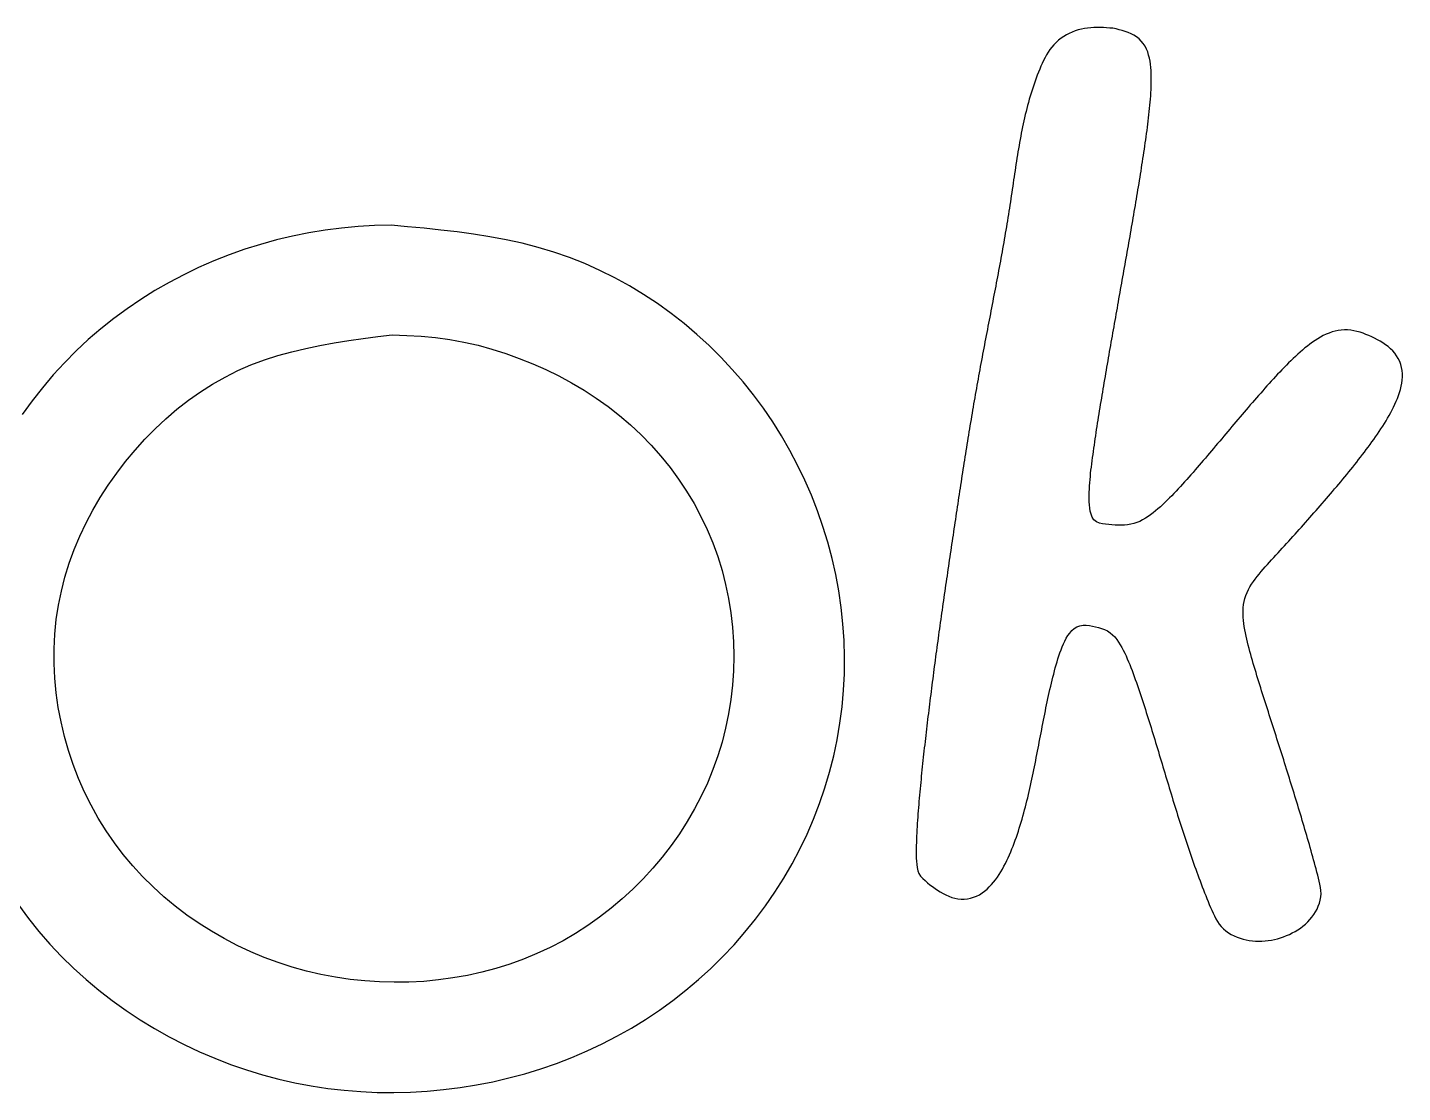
# Model space of a CAD drawing. Extents: x 77.23 to 85.79, y 216.73 to 220.17.
# Drawn here: x 81.355 to 85.789, y 216.735 to 220.17 of the extents above; entities that cross this region are included whole.
import ezdxf

# ---------------------------------------------------------------- set-up
doc = ezdxf.new("R2010")
doc.units = 0
doc.layers.add('CALQUE_1', color=7, linetype='CONTINUOUS')

msp = doc.modelspace()

# ---------------------------------------------------------------- linework, layer by layer
at = {"layer": 'CALQUE_1', "color": 7}
for points in [[(84.8554, 220.1678), (84.8451, 220.1686), (84.8348, 220.1693), (84.8245, 220.1698), (84.8143, 220.1702), (84.8041, 220.1704), (84.7939, 220.1702), (84.7837, 220.1697), (84.7736, 220.1687), (84.7635, 220.1673), (84.7535, 220.1653), (84.7436, 220.1628), (84.7338, 220.1596), (84.7241, 220.1558), (84.7147, 220.1515), (84.7055, 220.1467), (84.6966, 220.1413), (84.6881, 220.1354), (84.68, 220.1291), (84.6723, 220.1222), (84.6651, 220.1149), (84.6585, 220.1072), (84.6523, 220.0992), (84.6466, 220.0907), (84.6413, 220.082), (84.6363, 220.0731), (84.6316, 220.0639), (84.6272, 220.0545), (84.6231, 220.0451), (84.6191, 220.0356), (84.6152, 220.026), (84.6115, 220.0164), (84.6078, 220.0067), (84.6043, 219.9971), (84.601, 219.9874), (84.5977, 219.9777), (84.5945, 219.9679), (84.5915, 219.9582), (84.5885, 219.9484), (84.5857, 219.9386), (84.5829, 219.9288), (84.5803, 219.9189), (84.5777, 219.9091), (84.5752, 219.8992), (84.5728, 219.8893), (84.5705, 219.8793), (84.5682, 219.8694), (84.5661, 219.8594), (84.5639, 219.8495), (84.5619, 219.8395), (84.5599, 219.8295), (84.558, 219.8195), (84.5561, 219.8094), (84.5543, 219.7994), (84.5525, 219.7894), (84.5508, 219.7793), (84.5491, 219.7692), (84.5474, 219.7592), (84.5458, 219.7491), (84.5442, 219.739), (84.5426, 219.7289), (84.5411, 219.7188), (84.5396, 219.7087), (84.5381, 219.6986), (84.5366, 219.6885), (84.5351, 219.6784), (84.5336, 219.6683), (84.5321, 219.6582), (84.5306, 219.6481), (84.5291, 219.6379), (84.5277, 219.6278), (84.5261, 219.6177), (84.5246, 219.6076), (84.5231, 219.5975), (84.5215, 219.5874), (84.5199, 219.5774), (84.5183, 219.5673), (84.5167, 219.5572), (84.5151, 219.5471), (84.5134, 219.537), (84.5118, 219.527), (84.5101, 219.5169), (84.5083, 219.5069), (84.5066, 219.4968), (84.5049, 219.4868), (84.5031, 219.4767), (84.5014, 219.4667), (84.4996, 219.4566), (84.4978, 219.4466), (84.496, 219.4366), (84.4941, 219.4265), (84.4923, 219.4165), (84.4905, 219.4065), (84.4886, 219.3965), (84.4867, 219.3864), (84.4849, 219.3764), (84.483, 219.3664), (84.4811, 219.3564), (84.4792, 219.3464), (84.4773, 219.3364), (84.4754, 219.3264), (84.4735, 219.3164), (84.4716, 219.3064), (84.4696, 219.2964), (84.4677, 219.2864), (84.4658, 219.2763), (84.4639, 219.2663), (84.4619, 219.2563), (84.46, 219.2463), (84.4581, 219.2363), (84.4561, 219.2263), (84.4542, 219.2163), (84.4523, 219.2063), (84.4504, 219.1963), (84.4484, 219.1863), (84.4465, 219.1763), (84.4446, 219.1663), (84.4427, 219.1563), (84.4408, 219.1463), (84.4389, 219.1363), (84.437, 219.1263), (84.4351, 219.1163), (84.4332, 219.1063), (84.4313, 219.0963), (84.4295, 219.0863), (84.4276, 219.0763), (84.4258, 219.0662), (84.4239, 219.0562), (84.4221, 219.0462), (84.4203, 219.0362), (84.4185, 219.0261), (84.4167, 219.0161), (84.4149, 219.0061), (84.4132, 218.996), (84.4114, 218.986), (84.4096, 218.976), (84.4079, 218.9659), (84.4062, 218.9559), (84.4045, 218.9459), (84.4027, 218.9358), (84.401, 218.9258), (84.3993, 218.9157), (84.3977, 218.9057), (84.396, 218.8956), (84.3943, 218.8856), (84.3926, 218.8755), (84.391, 218.8655), (84.3893, 218.8554), (84.3877, 218.8453), (84.3861, 218.8353), (84.3844, 218.8252), (84.3828, 218.8152), (84.3812, 218.8051), (84.3796, 218.795), (84.378, 218.785), (84.3764, 218.7749), (84.3748, 218.7648), (84.3732, 218.7548), (84.3717, 218.7447), (84.3701, 218.7346), (84.3685, 218.7245), (84.367, 218.7145), (84.3654, 218.7044), (84.3639, 218.6943), (84.3623, 218.6842), (84.3608, 218.6742), (84.3592, 218.6641), (84.3577, 218.654), (84.3562, 218.6439), (84.3547, 218.6338), (84.3531, 218.6238), (84.3516, 218.6137), (84.3501, 218.6036), (84.3486, 218.5935), (84.3471, 218.5834), (84.3456, 218.5734), (84.3441, 218.5633), (84.3426, 218.5532), (84.3411, 218.5431), (84.3396, 218.533), (84.3381, 218.5229), (84.3366, 218.5129), (84.3351, 218.5028), (84.3336, 218.4927), (84.3321, 218.4826), (84.3306, 218.4725), (84.3291, 218.4624), (84.3276, 218.4524), (84.3262, 218.4423), (84.3247, 218.4322), (84.3232, 218.4221), (84.3217, 218.412), (84.3203, 218.4019), (84.3188, 218.3919), (84.3173, 218.3818), (84.3158, 218.3717), (84.3144, 218.3616), (84.3129, 218.3515), (84.3115, 218.3414), (84.31, 218.3313), (84.3086, 218.3213), (84.3071, 218.3112), (84.3057, 218.3011), (84.3042, 218.291), (84.3028, 218.2809), (84.3014, 218.2708), (84.3, 218.2607), (84.2986, 218.2506), (84.2971, 218.2405), (84.2957, 218.2304), (84.2943, 218.2204), (84.2929, 218.2103), (84.2916, 218.2002), (84.2902, 218.1901), (84.2888, 218.18), (84.2874, 218.1699), (84.2861, 218.1598), (84.2847, 218.1497), (84.2833, 218.1396), (84.282, 218.1295), (84.2807, 218.1194), (84.2793, 218.1093), (84.278, 218.0992), (84.2767, 218.089), (84.2754, 218.0789), (84.274, 218.0688), (84.2727, 218.0587), (84.2714, 218.0486), (84.2701, 218.0385), (84.2689, 218.0284), (84.2676, 218.0183), (84.2663, 218.0082), (84.2651, 217.9981), (84.2638, 217.9879), (84.2625, 217.9778), (84.2613, 217.9677), (84.2601, 217.9576), (84.2588, 217.9475), (84.2576, 217.9374), (84.2564, 217.9272), (84.2552, 217.9171), (84.254, 217.907), (84.2528, 217.8969), (84.2516, 217.8868), (84.2505, 217.8766), (84.2493, 217.8665), (84.2482, 217.8564), (84.2471, 217.8463), (84.2459, 217.8361), (84.2448, 217.826), (84.2437, 217.8159), (84.2426, 217.8057), (84.2416, 217.7956), (84.2405, 217.7855), (84.2395, 217.7753), (84.2384, 217.7652), (84.2374, 217.755), (84.2364, 217.7449), (84.2354, 217.7348), (84.2344, 217.7246), (84.2335, 217.7145), (84.2325, 217.7043), (84.2316, 217.6942), (84.2307, 217.684), (84.2299, 217.6739), (84.229, 217.6637), (84.2282, 217.6535), (84.2274, 217.6434), (84.2266, 217.6332), (84.2259, 217.6231), (84.2252, 217.6129), (84.2245, 217.6027), (84.2239, 217.5925), (84.2233, 217.5824), (84.2228, 217.5722), (84.2223, 217.562), (84.2219, 217.5518), (84.2216, 217.5416), (84.2213, 217.5315), (84.2211, 217.5213), (84.221, 217.5111), (84.2211, 217.5009), (84.2213, 217.4907), (84.2217, 217.4805), (84.2225, 217.4704), (84.2237, 217.4602), (84.2257, 217.4502), (84.229, 217.4406), (84.2351, 217.4325), (84.2422, 217.4251), (84.2496, 217.4181), (84.2573, 217.4114), (84.2652, 217.4049), (84.2733, 217.3987), (84.2816, 217.3927), (84.29, 217.3869), (84.2986, 217.3815), (84.3074, 217.3764), (84.3165, 217.3718), (84.3259, 217.3677), (84.3355, 217.3642), (84.3454, 217.3615), (84.3555, 217.3596), (84.3657, 217.3586), (84.3759, 217.3586), (84.3861, 217.3595), (84.3961, 217.3614), (84.406, 217.3644), (84.4154, 217.3682), (84.4246, 217.3728), (84.4333, 217.3782), (84.4415, 217.3843), (84.4493, 217.3908), (84.4567, 217.3979), (84.4638, 217.4053), (84.4704, 217.4131), (84.4767, 217.4211), (84.4827, 217.4293), (84.4884, 217.4378), (84.4938, 217.4465), (84.499, 217.4553), (84.5039, 217.4643), (84.5086, 217.4734), (84.5131, 217.4827), (84.5174, 217.492), (84.5216, 217.5014), (84.5256, 217.5108), (84.5295, 217.5203), (84.5333, 217.5298), (84.5369, 217.5393), (84.5405, 217.5489), (84.5439, 217.5585), (84.5472, 217.5681), (84.5504, 217.5778), (84.5535, 217.5875), (84.5565, 217.5972), (84.5595, 217.607), (84.5623, 217.6168), (84.5651, 217.6265), (84.5678, 217.6364), (84.5705, 217.6462), (84.573, 217.656), (84.5756, 217.6659), (84.578, 217.6758), (84.5805, 217.6857), (84.5828, 217.6956), (84.5851, 217.7055), (84.5874, 217.7155), (84.5897, 217.7254), (84.5918, 217.7354), (84.594, 217.7453), (84.5961, 217.7553), (84.5982, 217.7653), (84.6003, 217.7753), (84.6023, 217.7853), (84.6043, 217.7953), (84.6063, 217.8053), (84.6083, 217.8153), (84.6102, 217.8253), (84.6122, 217.8353), (84.6141, 217.8453), (84.616, 217.8553), (84.618, 217.8653), (84.6199, 217.8753), (84.6218, 217.8854), (84.6237, 217.8954), (84.6256, 217.9054), (84.6276, 217.9154), (84.6295, 217.9254), (84.6314, 217.9354), (84.6334, 217.9454), (84.6354, 217.9554), (84.6374, 217.9654), (84.6394, 217.9754), (84.6415, 217.9853), (84.6436, 217.9953), (84.6457, 218.0053), (84.6479, 218.0152), (84.65, 218.0252), (84.6523, 218.0351), (84.6546, 218.045), (84.6569, 218.0549), (84.6593, 218.0648), (84.6618, 218.0747), (84.6643, 218.0846), (84.6669, 218.0945), (84.6696, 218.1043), (84.6723, 218.1142), (84.6752, 218.124), (84.6781, 218.1338), (84.6812, 218.1435), (84.6845, 218.1532), (84.688, 218.1628), (84.6918, 218.1722), (84.6958, 218.1816), (84.7002, 218.1908), (84.705, 218.1998), (84.7103, 218.2085), (84.7162, 218.2168), (84.7229, 218.2245), (84.7306, 218.2312), (84.7394, 218.2365), (84.7489, 218.24), (84.759, 218.2417), (84.7692, 218.2419), (84.7794, 218.2411), (84.7894, 218.2394), (84.7994, 218.2373), (84.8093, 218.2347), (84.819, 218.2317), (84.8285, 218.2281), (84.8377, 218.2235), (84.8462, 218.2179), (84.8541, 218.2114), (84.8612, 218.2041), (84.8676, 218.1962), (84.8735, 218.1879), (84.879, 218.1793), (84.884, 218.1704), (84.8888, 218.1614), (84.8933, 218.1523), (84.8976, 218.143), (84.9018, 218.1337), (84.9058, 218.1243), (84.9097, 218.1149), (84.9134, 218.1054), (84.9171, 218.0959), (84.9206, 218.0864), (84.9241, 218.0768), (84.9275, 218.0672), (84.9309, 218.0575), (84.9342, 218.0479), (84.9375, 218.0383), (84.9408, 218.0286), (84.9441, 218.0189), (84.9473, 218.0093), (84.9505, 217.9996), (84.9536, 217.9899), (84.9567, 217.9802), (84.9599, 217.9705), (84.963, 217.9608), (84.966, 217.9511), (84.9691, 217.9414), (84.9721, 217.9316), (84.9752, 217.9219), (84.9782, 217.9122), (84.9812, 217.9024), (84.9842, 217.8927), (84.9871, 217.8829), (84.9901, 217.8732), (84.9931, 217.8635), (84.996, 217.8537), (84.999, 217.8439), (85.0019, 217.8342), (85.0049, 217.8244), (85.0078, 217.8147), (85.0108, 217.8049), (85.0137, 217.7952), (85.0166, 217.7854), (85.0196, 217.7756), (85.0225, 217.7659), (85.0254, 217.7561), (85.0284, 217.7463), (85.0313, 217.7366), (85.0342, 217.7268), (85.0372, 217.7171), (85.0401, 217.7073), (85.0431, 217.6976), (85.0461, 217.6878), (85.049, 217.6781), (85.052, 217.6683), (85.055, 217.6586), (85.0581, 217.6489), (85.0611, 217.6391), (85.0641, 217.6294), (85.0672, 217.6197), (85.0703, 217.61), (85.0734, 217.6003), (85.0765, 217.5906), (85.0797, 217.5809), (85.0828, 217.5712), (85.086, 217.5615), (85.0892, 217.5518), (85.0924, 217.5422), (85.0957, 217.5325), (85.0989, 217.5228), (85.1022, 217.5132), (85.1055, 217.5035), (85.1088, 217.4939), (85.1122, 217.4843), (85.1156, 217.4747), (85.1189, 217.4651), (85.1224, 217.4555), (85.1258, 217.4459), (85.1293, 217.4363), (85.1328, 217.4267), (85.1363, 217.4172), (85.1399, 217.4076), (85.1435, 217.3981), (85.1472, 217.3886), (85.1508, 217.3791), (85.1546, 217.3696), (85.1584, 217.3601), (85.1622, 217.3507), (85.1662, 217.3413), (85.1702, 217.3319), (85.1743, 217.3226), (85.1784, 217.3133), (85.1827, 217.304), (85.1872, 217.2949), (85.1922, 217.286), (85.198, 217.2776), (85.2045, 217.2697), (85.2117, 217.2625), (85.2195, 217.2559), (85.2279, 217.2499), (85.2367, 217.2445), (85.246, 217.2398), (85.2555, 217.2356), (85.2652, 217.2321), (85.275, 217.2291), (85.285, 217.2268), (85.2951, 217.2249), (85.3052, 217.2236), (85.3154, 217.2229), (85.3256, 217.2226), (85.3358, 217.2228), (85.346, 217.2235), (85.3562, 217.2247), (85.3663, 217.2262), (85.3763, 217.2283), (85.3863, 217.2307), (85.3961, 217.2336), (85.4058, 217.2369), (85.4154, 217.2406), (85.4247, 217.2447), (85.4339, 217.2492), (85.4429, 217.2541), (85.4516, 217.2594), (85.4601, 217.2651), (85.4683, 217.2713), (85.4761, 217.2779), (85.4836, 217.2849), (85.4907, 217.2923), (85.4972, 217.3002), (85.5033, 217.3085), (85.5088, 217.3172), (85.5136, 217.3264), (85.5178, 217.3359), (85.5212, 217.3456), (85.5239, 217.3556), (85.5256, 217.3658), (85.5265, 217.376), (85.5263, 217.3862), (85.5248, 217.3962), (85.5228, 217.4062), (85.5205, 217.4162), (85.5182, 217.4261), (85.5157, 217.436), (85.5132, 217.4458), (85.5106, 217.4557), (85.5079, 217.4655), (85.5053, 217.4754), (85.5026, 217.4852), (85.4999, 217.495), (85.4971, 217.5048), (85.4943, 217.5147), (85.4916, 217.5245), (85.4888, 217.5343), (85.486, 217.5441), (85.4831, 217.5538), (85.4803, 217.5636), (85.4774, 217.5734), (85.4746, 217.5832), (85.4717, 217.593), (85.4688, 217.6027), (85.4659, 217.6125), (85.463, 217.6223), (85.4601, 217.632), (85.4571, 217.6418), (85.4542, 217.6516), (85.4513, 217.6613), (85.4483, 217.6711), (85.4453, 217.6808), (85.4424, 217.6906), (85.4394, 217.7003), (85.4364, 217.7101), (85.4334, 217.7198), (85.4304, 217.7295), (85.4274, 217.7393), (85.4244, 217.749), (85.4213, 217.7587), (85.4183, 217.7685), (85.4153, 217.7782), (85.4122, 217.7879), (85.4092, 217.7976), (85.4061, 217.8074), (85.403, 217.8171), (85.4, 217.8268), (85.3969, 217.8365), (85.3938, 217.8462), (85.3907, 217.8559), (85.3876, 217.8657), (85.3845, 217.8754), (85.3814, 217.8851), (85.3783, 217.8948), (85.3752, 217.9045), (85.3721, 217.9142), (85.369, 217.9239), (85.3659, 217.9336), (85.3628, 217.9434), (85.3597, 217.9531), (85.3566, 217.9628), (85.3535, 217.9725), (85.3504, 217.9822), (85.3473, 217.9919), (85.3442, 218.0016), (85.3411, 218.0113), (85.3381, 218.021), (85.335, 218.0308), (85.332, 218.0405), (85.3289, 218.0502), (85.3259, 218.0599), (85.3229, 218.0696), (85.3199, 218.0793), (85.3169, 218.0891), (85.3139, 218.0988), (85.311, 218.1086), (85.3081, 218.1183), (85.3053, 218.1281), (85.3025, 218.1379), (85.2998, 218.1477), (85.2971, 218.1575), (85.2945, 218.1674), (85.292, 218.1773), (85.2895, 218.1872), (85.2871, 218.1972), (85.2849, 218.2072), (85.2827, 218.2172), (85.2807, 218.2273), (85.2789, 218.2374), (85.2774, 218.2475), (85.2762, 218.2577), (85.2754, 218.2678), (85.275, 218.278), (85.275, 218.2882), (85.2756, 218.2984), (85.2767, 218.3085), (85.2784, 218.3186), (85.2808, 218.3285), (85.284, 218.3382), (85.2878, 218.3477), (85.2923, 218.3569), (85.2972, 218.3658), (85.3026, 218.3744), (85.3083, 218.3829), (85.3143, 218.3911), (85.3205, 218.3992), (85.3269, 218.4072), (85.3334, 218.415), (85.34, 218.4228), (85.3467, 218.4304), (85.3535, 218.4381), (85.3603, 218.4456), (85.3672, 218.4532), (85.374, 218.4607), (85.3809, 218.4682), (85.3878, 218.4758), (85.3947, 218.4833), (85.4016, 218.4908), (85.4084, 218.4983), (85.4153, 218.5058), (85.4222, 218.5134), (85.429, 218.5209), (85.4359, 218.5285), (85.4427, 218.536), (85.4495, 218.5436), (85.4564, 218.5512), (85.4632, 218.5587), (85.47, 218.5663), (85.4768, 218.5739), (85.4835, 218.5816), (85.4903, 218.5892), (85.4971, 218.5968), (85.5038, 218.6045), (85.5105, 218.6121), (85.5172, 218.6198), (85.5239, 218.6275), (85.5306, 218.6352), (85.5373, 218.6429), (85.544, 218.6506), (85.5506, 218.6583), (85.5572, 218.6661), (85.5638, 218.6738), (85.5704, 218.6816), (85.577, 218.6894), (85.5835, 218.6972), (85.5901, 218.705), (85.5966, 218.7128), (85.6031, 218.7207), (85.6095, 218.7285), (85.616, 218.7364), (85.6224, 218.7444), (85.6288, 218.7523), (85.6351, 218.7603), (85.6415, 218.7682), (85.6478, 218.7763), (85.654, 218.7843), (85.6602, 218.7924), (85.6664, 218.8005), (85.6725, 218.8087), (85.6786, 218.8168), (85.6846, 218.8251), (85.6906, 218.8333), (85.6966, 218.8416), (85.7024, 218.85), (85.7083, 218.8584), (85.714, 218.8668), (85.7197, 218.8753), (85.7253, 218.8839), (85.7308, 218.8925), (85.7361, 218.9012), (85.7413, 218.91), (85.7464, 218.9189), (85.7513, 218.9278), (85.7561, 218.9368), (85.7606, 218.9459), (85.765, 218.9552), (85.7691, 218.9645), (85.773, 218.9739), (85.7766, 218.9835), (85.7799, 218.9931), (85.7828, 219.0029), (85.7853, 219.0128), (85.7872, 219.0228), (85.7886, 219.033), (85.7892, 219.0432), (85.7892, 219.0534), (85.7883, 219.0636), (85.7865, 219.0737), (85.7839, 219.0836), (85.7803, 219.0931), (85.7758, 219.1023), (85.7704, 219.111), (85.7643, 219.1193), (85.7576, 219.1269), (85.7503, 219.1341), (85.7425, 219.1408), (85.7344, 219.1469), (85.726, 219.1527), (85.7173, 219.1581), (85.7084, 219.1631), (85.6994, 219.1678), (85.6902, 219.1723), (85.6809, 219.1765), (85.6715, 219.1804), (85.662, 219.184), (85.6523, 219.1873), (85.6425, 219.19), (85.6325, 219.1922), (85.6225, 219.1938), (85.6123, 219.1947), (85.6021, 219.1949), (85.5919, 219.1943), (85.5818, 219.193), (85.5718, 219.1909), (85.562, 219.1881), (85.5523, 219.1847), (85.5429, 219.1808), (85.5337, 219.1763), (85.5248, 219.1715), (85.516, 219.1663), (85.5074, 219.1607), (85.499, 219.155), (85.4908, 219.149), (85.4827, 219.1428), (85.4747, 219.1364), (85.4669, 219.1298), (85.4592, 219.1231), (85.4516, 219.1163), (85.4441, 219.1093), (85.4367, 219.1023), (85.4294, 219.0952), (85.4221, 219.0881), (85.4149, 219.0808), (85.4077, 219.0736), (85.4006, 219.0663), (85.3936, 219.0589), (85.3866, 219.0515), (85.3796, 219.0441), (85.3727, 219.0366), (85.3658, 219.0291), (85.359, 219.0215), (85.3522, 219.0139), (85.3454, 219.0063), (85.3386, 218.9987), (85.3319, 218.9911), (85.3251, 218.9834), (85.3184, 218.9758), (85.3117, 218.9681), (85.3051, 218.9604), (85.2984, 218.9526), (85.2918, 218.9449), (85.2851, 218.9372), (85.2785, 218.9294), (85.2719, 218.9217), (85.2653, 218.9139), (85.2587, 218.9061), (85.2522, 218.8983), (85.2456, 218.8905), (85.239, 218.8827), (85.2324, 218.8749), (85.2259, 218.8671), (85.2193, 218.8594), (85.2128, 218.8516), (85.2062, 218.8438), (85.1996, 218.836), (85.1931, 218.8282), (85.1865, 218.8204), (85.1799, 218.8126), (85.1733, 218.8048), (85.1667, 218.7971), (85.1601, 218.7893), (85.1535, 218.7815), (85.1469, 218.7738), (85.1402, 218.7661), (85.1336, 218.7583), (85.1269, 218.7506), (85.1202, 218.7429), (85.1136, 218.7352), (85.1068, 218.7276), (85.1001, 218.7199), (85.0933, 218.7123), (85.0865, 218.7047), (85.0797, 218.6972), (85.0728, 218.6896), (85.0659, 218.6821), (85.0589, 218.6747), (85.0519, 218.6673), (85.0448, 218.66), (85.0377, 218.6527), (85.0305, 218.6455), (85.0232, 218.6384), (85.0158, 218.6313), (85.0084, 218.6244), (85.0007, 218.6177), (84.9929, 218.6111), (84.985, 218.6046), (84.9768, 218.5984), (84.9685, 218.5924), (84.9599, 218.5869), (84.9511, 218.5817), (84.942, 218.5772), (84.9326, 218.5733), (84.9228, 218.5701), (84.9129, 218.5676), (84.9028, 218.5659), (84.8926, 218.5648), (84.8824, 218.5643), (84.8722, 218.5643), (84.8621, 218.5648), (84.8519, 218.5656), (84.8417, 218.5666), (84.8316, 218.5678), (84.8215, 218.5693), (84.8116, 218.5717), (84.8022, 218.5758), (84.7942, 218.5822), (84.7885, 218.5906), (84.7848, 218.6002), (84.7823, 218.6101), (84.7806, 218.6202), (84.7796, 218.6303), (84.7791, 218.6405), (84.7788, 218.6507), (84.7789, 218.6609), (84.7791, 218.6711), (84.7795, 218.6812), (84.7801, 218.6914), (84.7808, 218.7016), (84.7816, 218.7118), (84.7825, 218.7219), (84.7835, 218.7321), (84.7846, 218.7422), (84.7858, 218.7523), (84.787, 218.7624), (84.7883, 218.7726), (84.7897, 218.7827), (84.7911, 218.7928), (84.7925, 218.8029), (84.7939, 218.813), (84.7954, 218.8231), (84.7969, 218.8332), (84.7983, 218.8432), (84.7999, 218.8533), (84.8014, 218.8634), (84.8029, 218.8735), (84.8045, 218.8835), (84.806, 218.8936), (84.8076, 218.9037), (84.8092, 218.9137), (84.8108, 218.9238), (84.8125, 218.9339), (84.8141, 218.9439), (84.8157, 218.954), (84.8174, 218.964), (84.8191, 218.9741), (84.8207, 218.9841), (84.8224, 218.9942), (84.8241, 219.0042), (84.8258, 219.0143), (84.8275, 219.0243), (84.8292, 219.0344), (84.8309, 219.0444), (84.8326, 219.0545), (84.8343, 219.0645), (84.8361, 219.0745), (84.8378, 219.0846), (84.8395, 219.0946), (84.8413, 219.1047), (84.843, 219.1147), (84.8448, 219.1248), (84.8465, 219.1348), (84.8483, 219.1448), (84.85, 219.1549), (84.8518, 219.1649), (84.8536, 219.1749), (84.8553, 219.185), (84.8571, 219.195), (84.8589, 219.2051), (84.8607, 219.2151), (84.8624, 219.2251), (84.8642, 219.2352), (84.866, 219.2452), (84.8678, 219.2552), (84.8696, 219.2653), (84.8714, 219.2753), (84.8731, 219.2853), (84.8749, 219.2954), (84.8767, 219.3054), (84.8785, 219.3154), (84.8803, 219.3255), (84.8821, 219.3355), (84.8839, 219.3455), (84.8856, 219.3556), (84.8874, 219.3656), (84.8892, 219.3757), (84.891, 219.3857), (84.8928, 219.3957), (84.8946, 219.4058), (84.8963, 219.4158), (84.8981, 219.4258), (84.8999, 219.4359), (84.9017, 219.4459), (84.9034, 219.4559), (84.9052, 219.466), (84.9069, 219.476), (84.9087, 219.4861), (84.9105, 219.4961), (84.9122, 219.5061), (84.9139, 219.5162), (84.9157, 219.5262), (84.9174, 219.5363), (84.9192, 219.5463), (84.9209, 219.5564), (84.9226, 219.5664), (84.9243, 219.5764), (84.926, 219.5865), (84.9277, 219.5965), (84.9294, 219.6066), (84.9311, 219.6166), (84.9328, 219.6267), (84.9345, 219.6367), (84.9361, 219.6468), (84.9378, 219.6568), (84.9395, 219.6669), (84.9411, 219.6769), (84.9427, 219.687), (84.9444, 219.697), (84.946, 219.7071), (84.9476, 219.7172), (84.9491, 219.7272), (84.9507, 219.7373), (84.9522, 219.7474), (84.9538, 219.7574), (84.9553, 219.7675), (84.9568, 219.7776), (84.9582, 219.7877), (84.9597, 219.7978), (84.9611, 219.8079), (84.9625, 219.818), (84.9639, 219.8281), (84.9653, 219.8382), (84.9666, 219.8483), (84.9679, 219.8584), (84.9692, 219.8685), (84.9704, 219.8787), (84.9716, 219.8888), (84.9727, 219.899), (84.9738, 219.9091), (84.9748, 219.9193), (84.9758, 219.9294), (84.9766, 219.9396), (84.9773, 219.9498), (84.978, 219.9599), (84.9785, 219.9701), (84.9788, 219.9803), (84.9791, 219.9905), (84.9792, 220.0007), (84.9791, 220.0109), (84.9788, 220.0211), (84.9783, 220.0313), (84.9776, 220.0414), (84.9765, 220.0516), (84.975, 220.0617), (84.9731, 220.0717), (84.9706, 220.0816), (84.9675, 220.0913), (84.9636, 220.1008), (84.9589, 220.1099), (84.9534, 220.1185), (84.9469, 220.1264), (84.9396, 220.1336), (84.9316, 220.1399), (84.923, 220.1454), (84.9139, 220.1501), (84.9045, 220.1541), (84.8949, 220.1576), (84.8851, 220.1605), (84.8753, 220.1631), (84.8654, 220.1655), (84.8554, 220.1678)], [(81.3257, 217.3396), (81.3578, 217.296), (81.3917, 217.2538), (81.4273, 217.213), (81.4645, 217.1736), (81.5034, 217.1357), (81.5436, 217.0993), (81.5853, 217.0645), (81.6283, 217.0312), (81.6725, 216.9995), (81.7179, 216.9695), (81.7643, 216.9411), (81.8118, 216.9144), (81.8601, 216.8895), (81.9093, 216.8663), (81.9592, 216.8449), (82.0098, 216.8254), (82.061, 216.8077), (82.1127, 216.7919), (82.1648, 216.778), (82.2173, 216.7661), (82.27, 216.7561), (82.323, 216.748), (82.3762, 216.7419), (82.4296, 216.7376), (82.483, 216.7351), (82.5365, 216.7346), (82.59, 216.7358), (82.6434, 216.7389), (82.6966, 216.7438), (82.7497, 216.7506), (82.8026, 216.7591), (82.8551, 216.7693), (82.9073, 216.7814), (82.959, 216.7953), (83.0102, 216.8109), (83.0608, 216.8283), (83.1108, 216.8475), (83.16, 216.8685), (83.2084, 216.8913), (83.2559, 216.9158), (83.3025, 216.9422), (83.348, 216.9702), (83.3925, 217), (83.4359, 217.0314), (83.478, 217.0644), (83.5189, 217.0989), (83.5585, 217.135), (83.5967, 217.1725), (83.6334, 217.2114), (83.6687, 217.2518), (83.7024, 217.2934), (83.7345, 217.3363), (83.7649, 217.3804), (83.7936, 217.4256), (83.8205, 217.4719), (83.8456, 217.5192), (83.8688, 217.5675), (83.8901, 217.6166), (83.9094, 217.6665), (83.9266, 217.7171), (83.9418, 217.7685), (83.9549, 217.8204), (83.9659, 217.8728), (83.9749, 217.9256), (83.9817, 217.9787), (83.9865, 218.0321), (83.9892, 218.0856), (83.9898, 218.1392), (83.9883, 218.1928), (83.9847, 218.2463), (83.979, 218.2996), (83.9712, 218.3526), (83.9615, 218.4054), (83.9497, 218.4577), (83.9359, 218.5095), (83.9203, 218.5608), (83.9027, 218.6114), (83.8832, 218.6614), (83.8618, 218.7105), (83.8386, 218.7588), (83.8137, 218.8062), (83.7869, 218.8525), (83.7584, 218.8979), (83.7283, 218.9421), (83.6964, 218.9851), (83.663, 219.0268), (83.6279, 219.0673), (83.5913, 219.1064), (83.5532, 219.1441), (83.5137, 219.1803), (83.4726, 219.215), (83.4303, 219.2481), (83.3866, 219.2795), (83.3417, 219.3091), (83.2958, 219.3369), (83.2488, 219.3627), (83.2008, 219.3867), (83.152, 219.4085), (83.1025, 219.4282), (83.0523, 219.4458), (83.0014, 219.461), (82.9501, 219.4742), (82.8982, 219.4856), (82.846, 219.4953), (82.7934, 219.5036), (82.7405, 219.5107), (82.6874, 219.517), (82.6341, 219.5225), (82.5806, 219.5275), (82.5271, 219.5324)], [(82.5271, 219.5324), (82.4739, 219.5311), (82.4208, 219.5279), (82.3678, 219.523), (82.3149, 219.5162), (82.2622, 219.5076), (82.2099, 219.4972), (82.158, 219.4849), (82.1065, 219.4707), (82.0556, 219.4548), (82.0052, 219.437), (81.9556, 219.4174), (81.9067, 219.396), (81.8587, 219.3729), (81.8115, 219.348), (81.7653, 219.3214), (81.7201, 219.2932), (81.676, 219.2632), (81.6331, 219.2316), (81.5913, 219.1984), (81.5509, 219.1635), (81.5117, 219.1271), (81.474, 219.089), (81.4377, 219.0493), (81.4028, 219.0082), (81.3695, 218.9656), (81.3378, 218.9218)], [(82.5312, 219.1793), (82.5777, 219.177), (82.6242, 219.1741), (82.6705, 219.17), (82.7165, 219.1639), (82.7623, 219.1555), (82.8077, 219.145), (82.8526, 219.1327), (82.897, 219.1186), (82.9408, 219.103), (82.9841, 219.0857), (83.0266, 219.0668), (83.0684, 219.0463), (83.1095, 219.024), (83.1497, 219), (83.1889, 218.9744), (83.227, 218.9472), (83.2639, 218.9184), (83.2995, 218.888), (83.3337, 218.8561), (83.3664, 218.8226), (83.3975, 218.7877), (83.4269, 218.7512), (83.4545, 218.7135), (83.4804, 218.6745), (83.5044, 218.6343), (83.5265, 218.593), (83.5466, 218.5508), (83.5647, 218.5077), (83.5807, 218.4637), (83.5946, 218.4191), (83.6064, 218.3738), (83.616, 218.3281), (83.6235, 218.2819), (83.6289, 218.2354), (83.6321, 218.1888), (83.6332, 218.142), (83.6321, 218.0952), (83.6288, 218.0486), (83.6234, 218.0021), (83.6159, 217.9559), (83.6063, 217.9102), (83.5947, 217.8649), (83.5809, 217.8202), (83.5652, 217.7762), (83.5474, 217.733), (83.5277, 217.6906), (83.506, 217.6492), (83.4825, 217.6088), (83.4573, 217.5694), (83.4304, 217.5312), (83.4018, 217.4941), (83.3717, 217.4583), (83.3401, 217.4238), (83.307, 217.3907), (83.2726, 217.359), (83.2368, 217.3288), (83.1998, 217.3002), (83.1616, 217.2732), (83.1222, 217.2479), (83.0818, 217.2243), (83.0403, 217.2026), (82.9978, 217.1828), (82.9544, 217.1648), (82.9102, 217.1488), (82.8652, 217.1347), (82.8197, 217.1226), (82.7735, 217.1124), (82.7269, 217.104), (82.6799, 217.0976), (82.6326, 217.0932), (82.5851, 217.0906), (82.5375, 217.09), (82.4899, 217.0913), (82.4423, 217.0945), (82.3949, 217.0996), (82.3477, 217.1066), (82.3008, 217.1156), (82.2544, 217.1264), (82.2084, 217.1392), (82.1631, 217.1539), (82.1184, 217.1704), (82.0745, 217.1888), (82.0314, 217.209), (81.9892, 217.2309), (81.948, 217.2546), (81.9079, 217.2799), (81.8689, 217.3069), (81.8312, 217.3356), (81.7947, 217.3658), (81.7597, 217.3977), (81.7261, 217.431), (81.6941, 217.4658), (81.6637, 217.5022), (81.6351, 217.5399), (81.6082, 217.579), (81.5832, 217.6195), (81.56, 217.6612), (81.5388, 217.7039), (81.5195, 217.7477), (81.5023, 217.7923), (81.4871, 217.8377), (81.4739, 217.8836), (81.4628, 217.9301), (81.4539, 217.977), (81.4472, 218.0242), (81.4427, 218.0715), (81.4404, 218.1189), (81.4404, 218.1662), (81.4427, 218.2133), (81.4474, 218.26), (81.4545, 218.3064), (81.4639, 218.3523), (81.4756, 218.3976), (81.4896, 218.4423), (81.5056, 218.4863), (81.5237, 218.5295), (81.5438, 218.572), (81.5658, 218.6136), (81.5896, 218.6544), (81.6152, 218.6941), (81.6424, 218.7328), (81.6712, 218.7705), (81.7015, 218.807), (81.7333, 218.8422), (81.7665, 218.876), (81.8011, 218.9083), (81.8369, 218.9389), (81.874, 218.9678), (81.9122, 218.9948), (81.9515, 219.0198), (81.9919, 219.0427), (82.0332, 219.0634), (82.0755, 219.0817), (82.1187, 219.0979), (82.1626, 219.112), (82.2072, 219.1243), (82.2523, 219.135), (82.298, 219.1445), (82.3441, 219.1528), (82.3906, 219.1602), (82.4373, 219.1669), (82.4842, 219.1732), (82.5312, 219.1793)]]:
    msp.add_lwpolyline(points, dxfattribs=at)
for points in [[(84.8554, 220.1678)], [(82.5271, 219.5324)], [(82.5312, 219.1793)]]:
    msp.add_lwpolyline(points, close=True, dxfattribs=at)

doc.saveas('drawing.dxf')
